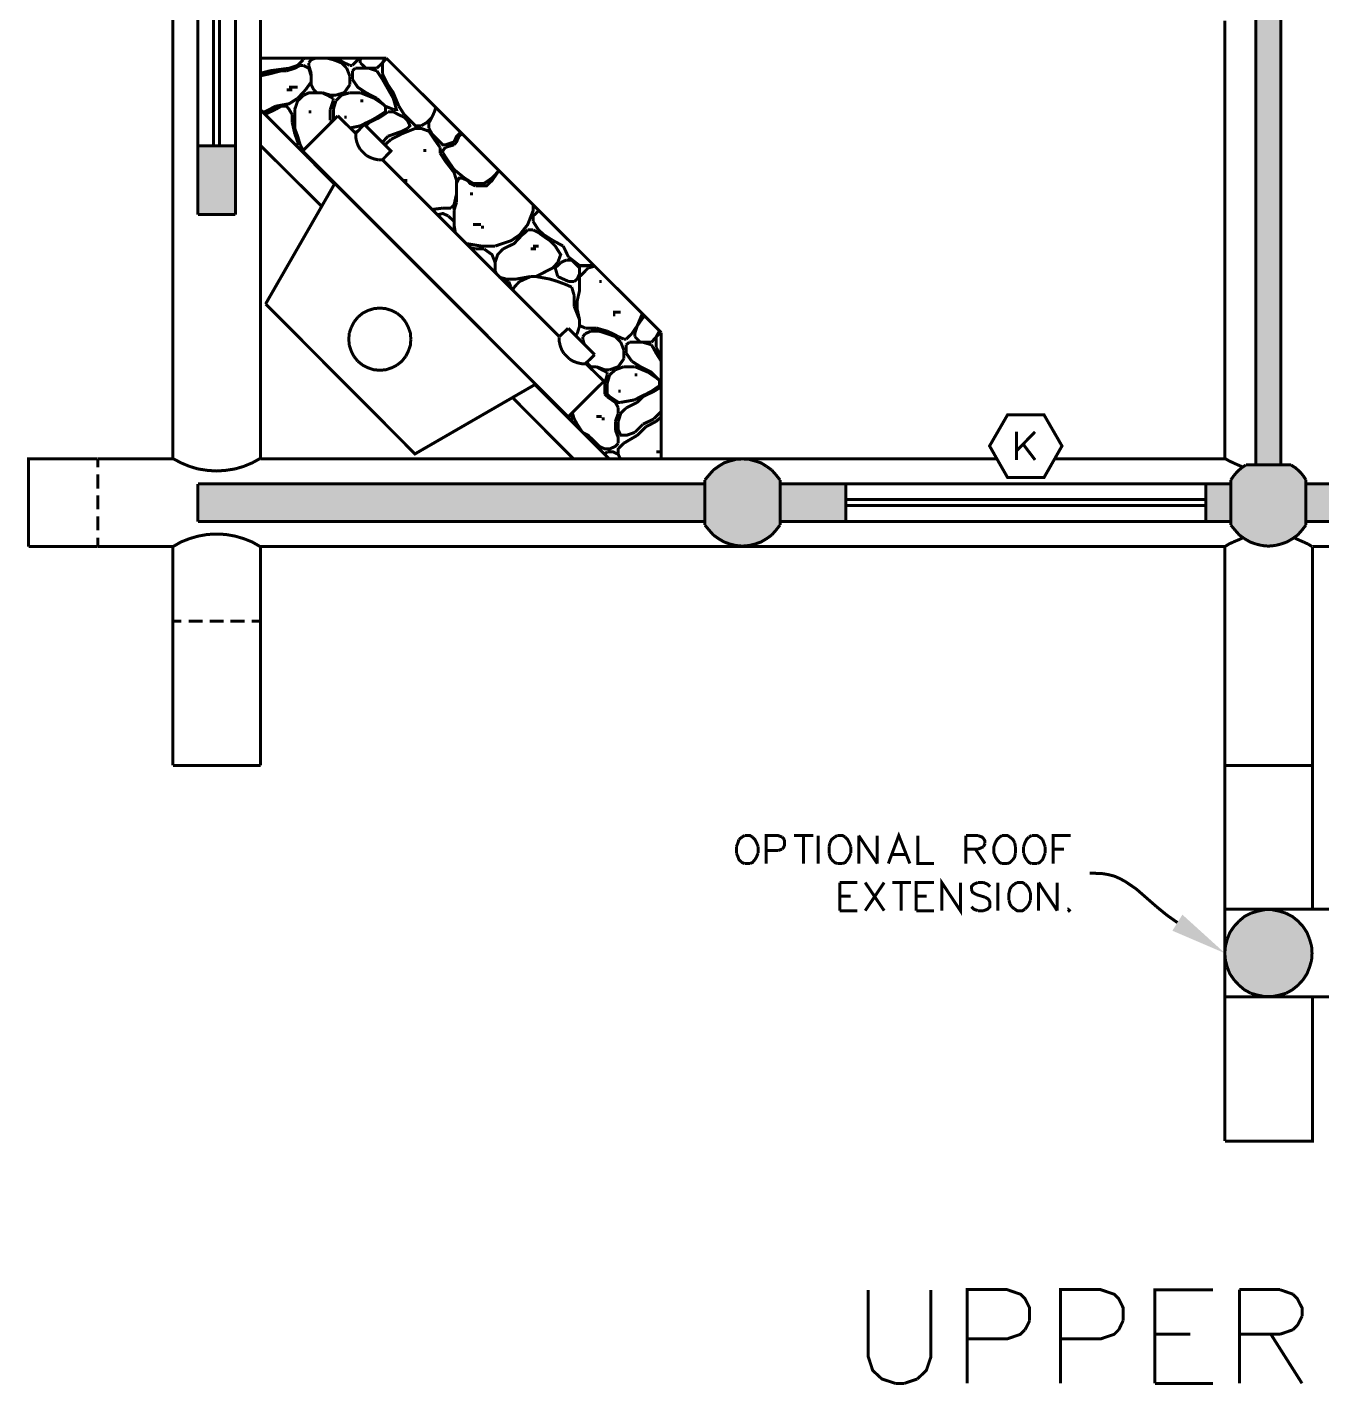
# Model space of a CAD drawing. Header units: millimetres. Extents: x 31 to 857, y 6 to 562.
# Drawn here: x 40.2 to 149.6, y 207.9 to 322.6 of the extents above; entities that cross this region are included whole.
import ezdxf

# ---------------------------------------------------------------- set-up
doc = ezdxf.new("R2010")
doc.units = ezdxf.units.MM
doc.layers.add('H', color=7, linetype='Continuous')
doc.layers.add('P', color=7, linetype='Continuous')

msp = doc.modelspace()

# ---------------------------------------------------------------- hatches: boundary and pattern name
at = {"layer": 'H', "linetype": 'Continuous'}
for points in [[(144.022, 285.627), (144.022, 345.952), (146.138, 285.627), (144.022, 285.627)], [(146.138, 285.627), (144.022, 345.952), (146.138, 345.952), (146.138, 285.627)], [(54.61, 306.793), (54.61, 312.596), (57.785, 306.793), (54.61, 306.793)], [(57.785, 306.793), (54.61, 312.596), (57.785, 312.596), (57.785, 306.793)], [(98.972, 285.75), (99.607, 285.997), (102.323, 285.75), (98.972, 285.75)], [(99.607, 285.997), (100.277, 286.138), (101.635, 285.997), (99.607, 285.997)], [(102.323, 285.75), (99.607, 285.997), (101.635, 285.997), (102.323, 285.75)], [(101.635, 285.997), (100.277, 286.138), (100.965, 286.138), (101.635, 285.997)], [(97.455, 284.357), (97.878, 284.903), (103.805, 284.357), (97.455, 284.357)], [(97.878, 284.903), (98.39, 285.362), (103.382, 284.903), (97.878, 284.903)], [(103.805, 284.357), (97.878, 284.903), (103.382, 284.903), (103.805, 284.357)], [(98.39, 285.362), (98.972, 285.75), (102.905, 285.362), (98.39, 285.362)], [(103.382, 284.903), (98.39, 285.362), (102.905, 285.362), (103.382, 284.903)], [(102.905, 285.362), (98.972, 285.75), (102.323, 285.75), (102.905, 285.362)], [(141.905, 284.357), (142.275, 284.868), (148.255, 284.357), (141.905, 284.357)], [(142.275, 284.868), (142.699, 285.291), (147.902, 284.868), (142.275, 284.868)], [(148.255, 284.357), (142.275, 284.868), (147.902, 284.868), (148.255, 284.357)], [(142.699, 285.291), (143.175, 285.627), (147.496, 285.291), (142.699, 285.291)], [(147.902, 284.868), (142.699, 285.291), (147.496, 285.291), (147.902, 284.868)], [(147.496, 285.291), (143.175, 285.627), (146.985, 285.627), (147.496, 285.291)], [(54.61, 280.846), (54.61, 284.021), (97.455, 280.846), (54.61, 280.846)], [(97.455, 280.846), (54.61, 284.021), (97.455, 284.021), (97.455, 280.846)], [(97.455, 280.547), (97.455, 284.357), (103.805, 280.547), (97.455, 280.547)], [(103.805, 280.547), (97.455, 284.357), (103.805, 284.357), (103.805, 280.547)], [(103.805, 280.846), (103.805, 284.021), (109.343, 280.846), (103.805, 280.846)], [(109.343, 280.846), (103.805, 284.021), (109.343, 284.021), (109.343, 280.846)], [(139.788, 280.846), (139.788, 284.021), (141.905, 280.846), (139.788, 280.846)], [(141.905, 280.846), (139.788, 284.021), (141.905, 284.021), (141.905, 280.846)], [(141.905, 280.547), (141.905, 284.357), (148.255, 280.547), (141.905, 280.547)], [(148.255, 280.547), (141.905, 284.357), (148.255, 284.357), (148.255, 280.547)], [(148.255, 280.846), (148.255, 284.021), (150.372, 280.846), (148.255, 280.846)], [(150.372, 280.846), (148.255, 284.021), (150.372, 284.021), (150.372, 280.846)], [(97.878, 280), (97.455, 280.547), (103.382, 280), (97.878, 280)], [(103.382, 280), (97.455, 280.547), (103.805, 280.547), (103.382, 280)], [(142.328, 280), (141.905, 280.547), (147.867, 280), (142.328, 280)], [(147.867, 280), (141.905, 280.547), (148.255, 280.547), (147.867, 280)], [(98.39, 279.523), (97.878, 280), (102.905, 279.523), (98.39, 279.523)], [(102.905, 279.523), (97.878, 280), (103.382, 280), (102.905, 279.523)], [(98.972, 279.153), (98.39, 279.523), (102.323, 279.153), (98.972, 279.153)], [(102.323, 279.153), (98.39, 279.523), (102.87, 279.523), (102.323, 279.153)], [(99.607, 278.888), (98.972, 279.153), (101.635, 278.888), (99.607, 278.888)], [(101.635, 278.888), (98.972, 279.153), (102.323, 279.153), (101.635, 278.888)], [(100.277, 278.765), (99.607, 278.888), (100.965, 278.765), (100.277, 278.765)], [(100.965, 278.765), (99.607, 278.888), (101.635, 278.888), (100.965, 278.765)], [(142.84, 279.523), (142.328, 280), (147.355, 279.523), (142.84, 279.523)], [(147.355, 279.523), (142.328, 280), (147.867, 280), (147.355, 279.523)], [(143.422, 279.153), (142.84, 279.523), (146.773, 279.153), (143.422, 279.153)], [(146.773, 279.153), (142.84, 279.523), (147.355, 279.523), (146.773, 279.153)], [(144.057, 278.888), (143.422, 279.153), (146.138, 278.888), (144.057, 278.888)], [(146.138, 278.888), (143.422, 279.153), (146.773, 279.153), (146.138, 278.888)], [(144.727, 278.765), (144.057, 278.888), (145.415, 278.765), (144.727, 278.765)], [(145.415, 278.765), (144.057, 278.888), (146.138, 278.888), (145.415, 278.765)], [(143.422, 247.65), (144.057, 247.897), (146.72, 247.65), (143.422, 247.65)], [(144.057, 247.897), (144.727, 248.038), (146.085, 247.897), (144.057, 247.897)], [(146.72, 247.65), (144.057, 247.897), (146.085, 247.897), (146.72, 247.65)], [(146.085, 247.897), (144.727, 248.038), (145.415, 248.038), (146.085, 247.897)], [(141.393, 244.352), (136.948, 246.257), (137.795, 247.615), (141.393, 244.352)], [(141.94, 246.292), (142.363, 246.839), (148.255, 246.292), (141.94, 246.292)], [(142.363, 246.839), (142.875, 247.315), (147.832, 246.839), (142.363, 246.839)], [(148.255, 246.292), (142.363, 246.839), (147.832, 246.839), (148.255, 246.292)], [(142.875, 247.315), (143.422, 247.65), (147.32, 247.315), (142.875, 247.315)], [(147.832, 246.839), (142.875, 247.315), (147.32, 247.315), (147.832, 246.839)], [(147.32, 247.315), (143.422, 247.65), (146.72, 247.65), (147.32, 247.315)], [(141.429, 245.022), (141.64, 245.71), (148.713, 245.022), (141.429, 245.022)], [(141.64, 245.71), (141.94, 246.292), (148.555, 245.71), (141.64, 245.71)], [(148.713, 245.022), (141.64, 245.71), (148.555, 245.71), (148.713, 245.022)], [(148.555, 245.71), (141.94, 246.292), (148.255, 246.292), (148.555, 245.71)], [(141.393, 244.352), (141.429, 245.022), (148.802, 244.352), (141.393, 244.352)], [(148.802, 244.352), (141.429, 245.022), (148.713, 245.022), (148.802, 244.352)], [(141.429, 243.628), (141.393, 244.352), (148.713, 243.628), (141.429, 243.628)], [(148.713, 243.628), (141.393, 244.352), (148.802, 244.352), (148.713, 243.628)], [(141.64, 242.958), (141.429, 243.628), (148.502, 242.958), (141.64, 242.958)], [(148.502, 242.958), (141.429, 243.628), (148.713, 243.628), (148.502, 242.958)], [(142.028, 242.27), (141.64, 242.958), (148.167, 242.27), (142.028, 242.27)], [(148.167, 242.27), (141.64, 242.958), (148.502, 242.958), (148.167, 242.27)], [(142.452, 241.723), (142.028, 242.27), (147.708, 241.723), (142.452, 241.723)], [(147.708, 241.723), (142.028, 242.27), (148.167, 242.27), (147.708, 241.723)], [(143.051, 241.265), (142.452, 241.723), (147.144, 241.265), (143.051, 241.265)], [(147.144, 241.265), (142.452, 241.723), (147.708, 241.723), (147.144, 241.265)], [(143.669, 240.912), (143.051, 241.265), (146.509, 240.912), (143.669, 240.912)], [(146.509, 240.912), (143.051, 241.265), (147.144, 241.265), (146.509, 240.912)], [(144.357, 240.7), (143.669, 240.912), (145.785, 240.7), (144.357, 240.7)], [(145.785, 240.7), (143.669, 240.912), (146.509, 240.912), (145.785, 240.7)], [(144.956, 240.665), (144.357, 240.7), (145.239, 240.665), (144.956, 240.665)], [(145.239, 240.665), (144.357, 240.7), (145.785, 240.7), (145.239, 240.665)]]:
    msp.add_hatch(color=256, dxfattribs=at).paths.add_polyline_path(points)

# ---------------------------------------------------------------- linework, layer by layer
at = {"layer": 'P', "const_width": 0.254}
for points in [[(52.476, 412.08), (52.476, 286.138)], [(144.004, 285.627), (144.004, 345.952)], [(146.121, 285.627), (146.121, 345.952)], [(54.592, 312.596), (54.592, 339.602)], [(55.915, 312.596), (55.915, 339.602)], [(56.427, 312.596), (56.427, 339.602)], [(57.767, 339.602), (57.767, 312.596)], [(59.884, 323.48), (59.884, 286.138)], [(141.393, 286.138), (141.393, 323.18)], [(59.884, 320.005), (70.52, 320.005)], [(59.884, 318.735), (60.695, 318.946)], [(60.695, 318.946), (59.884, 318.735)], [(60.695, 318.946), (62.301, 319.158)], [(60.695, 318.699), (61.63, 318.946), (62.089, 318.946)], [(62.089, 318.946), (62.777, 319.158), (63.235, 319.405)], [(62.301, 319.158), (63.024, 319.405)], [(63.024, 319.405), (63.5, 319.881)], [(63.235, 319.405), (63.482, 319.405)], [(63.482, 319.405), (63.959, 319.158)], [(63.535, 320.005), (63.5, 319.881)], [(63.5, 319.405), (63.959, 319.158)], [(63.959, 319.617), (64.17, 319.881)], [(63.959, 319.405), (63.959, 319.617)], [(64.17, 318.699), (63.959, 319.405)], [(64.17, 318.488), (63.959, 319.158)], [(64.17, 319.881), (64.505, 320.005)], [(65.528, 320.005), (66.04, 319.881)], [(66.04, 319.881), (66.71, 319.617)], [(66.499, 319.881), (66.163, 320.005)], [(66.957, 319.617), (66.499, 319.881)], [(66.71, 319.634), (67.169, 319.158)], [(67.433, 319.405), (66.957, 319.617)], [(67.169, 319.158), (67.433, 318.488)], [(67.645, 319.405), (67.433, 319.405)], [(68.104, 319.881), (67.645, 319.405)], [(67.645, 318.946), (67.892, 319.158)], [(67.645, 318.223), (67.645, 318.946)], [(67.892, 319.158), (69.039, 319.158)], [(68.227, 320.005), (68.104, 319.881)], [(68.315, 319.881), (68.404, 320.005)], [(68.315, 319.617), (68.315, 319.881)], [(68.315, 319.617), (68.792, 319.158), (69.25, 319.158)], [(69.039, 319.158), (69.709, 318.946)], [(69.709, 319.158), (69.25, 319.158)], [(70.185, 319.617), (69.709, 319.158)], [(69.709, 318.946), (70.185, 318.223)], [(70.556, 320.005), (70.185, 319.617)], [(70.397, 320.005), (70.185, 319.617)], [(70.185, 319.617), (70.185, 318.699)], [(93.751, 296.81), (70.52, 320.005)], [(59.884, 318.523), (60.695, 318.699)], [(63.694, 317.341), (64.17, 318.012)], [(64.17, 318.699), (64.17, 318.223), (64.17, 317.765)], [(64.17, 318.012), (64.17, 318.488)], [(64.382, 317.341), (64.17, 317.765)], [(67.433, 317.765), (66.957, 317.094)], [(67.433, 318.488), (67.433, 317.765)], [(67.645, 318.223), (68.104, 317.553), (68.792, 317.094)], [(70.644, 317.765), (70.185, 318.699)], [(71.102, 316.618), (70.185, 318.223)], [(71.579, 315.948), (71.102, 317.094), (70.644, 317.765)], [(61.154, 315.948), (62.301, 316.159), (63.024, 316.618)], [(62.565, 317.341), (62.089, 317.341)], [(63.024, 317.553), (62.301, 317.553)], [(62.777, 315.683), (63.024, 316.406), (63.5, 316.865)], [(63.024, 316.618), (63.694, 317.341)], [(63.5, 316.865), (63.959, 317.077), (64.629, 317.077)], [(64.382, 317.341), (64.629, 317.094), (65.105, 317.094)], [(64.629, 317.077), (65.105, 317.077)], [(65.775, 316.883), (65.105, 317.094)], [(65.105, 317.077), (65.564, 316.865)], [(65.564, 316.865), (66.022, 316.618)], [(66.252, 316.883), (65.775, 316.883)], [(66.022, 316.618), (66.022, 316.406)], [(66.957, 317.094), (66.252, 316.883)], [(66.252, 316.406), (66.71, 316.865)], [(66.71, 316.883), (67.433, 317.094)], [(67.433, 317.094), (68.315, 317.094)], [(68.315, 317.094), (69.497, 316.618)], [(69.709, 316.618), (68.792, 317.094)], [(69.497, 316.618), (70.185, 316.159)], [(69.709, 316.618), (70.432, 315.948)], [(71.102, 315.683), (71.367, 315.683), (71.102, 316.618)], [(66.111, 309.386), (59.884, 315.648)], [(60.237, 315.472), (60.025, 315.472)], [(60.237, 315.472), (61.154, 315.948)], [(61.154, 315.683), (60.272, 315.26)], [(61.154, 315.683), (61.63, 315.948), (62.089, 315.948), (62.301, 315.683), (62.565, 315.225)], [(62.777, 315.013), (62.777, 315.683)], [(64.17, 315.472), (63.959, 315.472)], [(65.775, 315.683), (66.04, 316.406)], [(66.022, 316.406), (65.775, 315.683)], [(65.775, 315.225), (65.775, 315.683)], [(65.775, 315.683), (65.775, 315.225)], [(66.04, 315.683), (66.252, 316.406)], [(66.04, 314.748), (66.04, 315.683)], [(68.562, 316.406), (68.315, 316.406)], [(70.432, 315.472), (69.709, 315.013)], [(69.973, 315.013), (70.644, 315.472)], [(70.185, 316.159), (70.432, 315.948)], [(70.432, 315.948), (71.102, 315.683)], [(70.432, 315.948), (70.432, 315.683)], [(70.432, 315.683), (70.432, 315.472)], [(71.579, 315.225), (71.12, 315.472), (70.644, 315.472)], [(72.037, 315.225), (71.579, 315.948)], [(74.366, 315.013), (74.577, 315.472), (74.701, 315.86)], [(74.577, 315.472), (74.366, 315.013)], [(74.701, 315.86), (74.577, 315.472)], [(62.565, 315.225), (62.565, 314.554)], [(62.565, 314.554), (62.777, 313.619)], [(63.024, 313.408), (62.777, 314.078), (62.777, 315.013)], [(66.41, 315.136), (63.447, 312.173), (85.884, 289.701)], [(65.775, 314.748), (65.775, 315.225)], [(65.775, 315.225), (65.775, 314.748)], [(65.899, 314.625), (65.775, 314.748)], [(65.775, 314.748), (65.899, 314.625)], [(67.927, 313.655), (66.41, 315.136)], [(67.169, 315.013), (66.957, 315.013)], [(68.651, 314.413), (67.927, 313.655)], [(68.792, 314.537), (68.315, 314.29)], [(70.185, 311.415), (70.908, 312.173), (68.651, 314.413)], [(69.25, 314.748), (68.792, 314.537)], [(68.792, 314.29), (69.039, 314.554)], [(69.039, 314.554), (69.973, 315.013)], [(69.709, 315.013), (69.25, 314.748)], [(72.302, 314.078), (72.513, 314.29), (72.302, 314.748), (72.037, 315.013), (71.579, 315.225)], [(72.037, 315.225), (72.972, 314.29), (73.448, 314.29)], [(73.448, 314.29), (73.907, 314.554), (74.366, 315.013)], [(74.366, 315.013), (74.119, 314.554)], [(74.119, 314.554), (74.119, 314.078)], [(63.024, 312.932), (62.777, 313.619)], [(63.024, 313.408), (63.235, 312.685)], [(68.315, 314.29), (67.469, 314.113)], [(67.857, 313.743), (68.104, 313.831)], [(67.927, 313.655), (67.927, 313.32), (68.016, 312.932), (68.139, 312.596), (68.315, 312.297)], [(70.644, 313.408), (70.185, 312.896)], [(70.644, 313.408), (71.826, 313.831)], [(70.908, 313.143), (71.826, 313.619)], [(71.826, 313.619), (72.972, 314.078), (73.448, 314.078), (74.119, 313.831)], [(71.826, 313.831), (72.302, 314.078)], [(74.119, 314.078), (74.366, 313.619)], [(74.577, 313.143), (74.119, 313.831)], [(74.366, 313.619), (74.577, 313.408)], [(74.577, 313.408), (75.3, 312.685), (75.512, 312.685), (76.235, 312.932)], [(76.235, 312.932), (76.447, 313.408), (76.817, 313.743)], [(76.235, 312.685), (76.447, 312.932), (76.659, 313.408), (76.906, 313.619)], [(54.592, 312.596), (54.592, 306.793)], [(57.767, 312.596), (54.592, 312.596)], [(57.767, 312.596), (54.592, 312.596)], [(57.767, 312.596), (57.767, 306.793)], [(65.052, 307.481), (59.884, 312.632)], [(62.936, 312.561), (63.024, 312.685)], [(63.024, 312.685), (63.024, 312.932)], [(63.235, 312.685), (63.482, 312.226)], [(68.315, 312.297), (68.562, 312.05), (68.827, 311.785)], [(70.908, 313.143), (70.397, 312.685)], [(73.907, 312.208), (73.642, 312.208)], [(75.053, 312.473), (74.577, 313.143)], [(75.053, 311.997), (75.053, 312.473)], [(75.3, 311.997), (75.3, 312.208), (75.512, 312.473)], [(75.512, 312.685), (76.235, 312.932)], [(75.512, 312.473), (76.235, 312.685)], [(63.659, 311.926), (63.87, 311.626)], [(63.994, 311.503), (64.206, 311.415)], [(64.382, 311.115), (64.505, 311.079)], [(68.827, 311.785), (69.127, 311.626), (69.462, 311.503), (69.832, 311.415)], [(69.832, 311.415), (70.185, 311.415)], [(85.125, 296.474), (70.185, 311.415)], [(76.447, 309.668), (76.235, 310.356), (75.512, 311.291), (75.053, 311.997)], [(75.3, 311.997), (75.759, 311.291), (76.235, 310.603)], [(65.352, 310.233), (65.387, 310.092)], [(76.235, 310.603), (77.117, 309.88)], [(78.052, 309.21), (77.593, 309.421), (77.382, 309.668), (76.906, 309.88), (76.659, 309.88), (76.447, 309.421), (76.447, 307.816)], [(77.117, 309.88), (77.84, 309.421), (78.775, 309.421), (79.446, 309.88)], [(79.922, 310.356), (79.446, 309.668), (78.987, 309.21), (78.528, 309.21), (78.052, 309.21)], [(80.045, 310.515), (79.446, 309.88)], [(79.922, 310.356), (80.045, 310.515)], [(80.081, 310.48), (79.922, 310.356)], [(60.307, 299.226), (66.163, 309.421)], [(83.132, 292.453), (66.163, 309.421)], [(72.302, 309.668), (71.914, 309.668)], [(75.971, 307.34), (76.235, 307.605), (76.447, 308.539), (76.447, 308.751), (76.447, 309.668)], [(76.447, 307.816), (76.235, 307.146)], [(77.84, 308.539), (77.593, 308.539)], [(79.71, 304.13), (81.068, 304.588), (81.774, 305.065), (82.462, 305.947), (82.92, 307.128), (82.92, 307.605)], [(54.592, 306.793), (57.767, 306.793)], [(74.366, 307.217), (75.3, 307.34)], [(75.759, 306.67), (75.3, 306.881), (74.789, 306.758)], [(75.3, 307.34), (75.971, 307.34)], [(76.235, 306.211), (75.759, 306.67)], [(76.235, 307.146), (76.235, 306.211), (76.235, 305.947)], [(83.432, 307.146), (82.92, 306.67), (82.92, 306.211)], [(76.235, 305.364), (76.235, 306.211)], [(76.235, 305.947), (76.359, 305.223)], [(78.511, 305.947), (77.84, 305.947)], [(78.775, 305.735), (78.511, 305.735)], [(82.462, 305.488), (82.25, 305.276), (81.986, 305.065), (81.315, 304.341), (80.38, 303.883)], [(81.986, 305.065), (82.25, 305.276)], [(82.92, 305.488), (82.462, 305.488)], [(82.92, 306.211), (83.379, 305.488)], [(83.644, 305.065), (83.379, 305.276), (82.92, 305.488)], [(83.379, 305.488), (83.855, 305.065)], [(77.258, 304.341), (78.528, 304.13)], [(77.593, 304.006), (78.052, 303.883)], [(78.528, 304.13), (79.71, 304.13)], [(81.527, 304.588), (81.986, 305.065)], [(83.379, 304.13), (82.92, 304.13)], [(85.002, 302.736), (85.249, 303.407), (84.79, 304.13), (84.314, 304.606), (83.644, 305.065)], [(83.855, 305.065), (84.578, 304.606)], [(84.578, 304.606), (85.46, 304.13)], [(85.46, 304.13), (85.919, 303.195)], [(78.052, 303.883), (78.775, 303.883)], [(78.775, 303.883), (79.446, 303.407), (79.71, 302.736), (79.71, 301.89)], [(80.38, 303.883), (79.922, 303.407), (79.71, 302.736)], [(83.167, 303.883), (82.709, 303.883)], [(85.725, 302.948), (85.249, 302.736)], [(85.249, 302.736), (85.725, 302.948)], [(86.642, 302.489), (86.184, 302.948), (85.725, 302.948)], [(85.725, 302.948), (86.184, 302.948), (86.642, 302.489)], [(85.919, 303.195), (86.854, 302.472)], [(79.71, 302.736), (79.71, 302.013)], [(79.71, 302.013), (79.834, 301.766)], [(83.167, 301.554), (83.644, 301.801)], [(83.644, 301.801), (84.578, 302.278), (85.002, 302.736)], [(85.002, 301.554), (84.79, 302.278), (85.249, 302.736)], [(85.249, 302.736), (84.79, 302.278), (84.79, 302.278)], [(84.79, 302.278), (85.002, 301.554)], [(86.395, 301.131), (86.642, 301.343), (86.854, 301.801), (86.854, 302.278), (86.642, 302.489)], [(86.854, 302.278), (86.854, 301.801), (86.642, 301.343), (86.395, 301.131)], [(86.642, 302.489), (86.854, 302.278)], [(86.854, 302.472), (87.789, 302.472)], [(86.854, 301.554), (87.577, 302.278)], [(86.854, 302.278), (86.854, 302.278)], [(86.854, 301.554), (87.33, 302.013)], [(87.577, 302.278), (88.124, 302.436)], [(87.789, 302.472), (87.965, 302.613)], [(80.045, 301.502), (80.627, 301.343)], [(80.857, 301.131), (80.292, 301.29)], [(80.627, 301.343), (81.527, 301.343)], [(81.051, 300.655), (80.857, 301.131)], [(81.051, 300.496), (81.051, 300.655)], [(81.192, 300.355), (81.315, 300.655)], [(81.774, 301.131), (81.315, 300.655)], [(81.527, 301.343), (82.709, 301.554)], [(82.709, 301.554), (81.774, 301.131)], [(82.709, 301.554), (83.167, 301.554)], [(86.184, 300.655), (85.707, 300.867), (85.002, 301.131), (84.314, 301.343), (83.167, 301.554)], [(85.002, 301.554), (85.46, 301.343), (85.937, 301.131)], [(85.937, 301.131), (85.46, 301.343), (85.002, 301.554)], [(85.937, 301.131), (86.395, 301.131)], [(86.395, 301.131), (85.937, 301.131)], [(86.395, 299.932), (86.184, 300.655)], [(86.854, 301.554), (86.854, 300.408), (86.642, 299.473), (86.642, 298.803), (86.854, 297.868), (86.854, 297.409), (87.33, 297.198)], [(88.724, 301.131), (88.512, 301.131)], [(86.395, 299.014), (86.395, 299.261), (86.395, 299.932)], [(83.132, 292.453), (72.937, 286.561), (60.325, 299.226)], [(71.402, 298.468), (70.979, 298.679), (70.467, 298.838), (69.973, 298.891), (69.462, 298.838), (68.95, 298.679), (68.527, 298.468), (68.104, 298.115)], [(72.161, 297.692), (71.826, 298.115), (71.402, 298.468)], [(86.642, 296.721), (86.854, 297.392), (86.854, 297.868), (86.395, 299.014)], [(90.329, 298.538), (89.658, 298.538)], [(89.87, 298.327), (89.658, 298.327)], [(91.264, 296.721), (91.722, 297.392), (92.146, 298.415)], [(67.557, 297.268), (67.381, 296.774)], [(67.769, 297.692), (67.557, 297.268)], [(68.104, 298.115), (67.769, 297.692)], [(72.584, 296.263), (72.549, 296.774), (72.372, 297.268), (72.161, 297.692)], [(85.125, 296.474), (85.884, 297.18)], [(85.884, 297.18), (88.124, 294.94)], [(87.33, 297.198), (88.265, 297.198)], [(88.265, 297.198), (89.182, 296.933)], [(91.511, 296.721), (91.722, 297.392)], [(92.357, 298.203), (92.198, 298.08), (91.722, 297.392)], [(67.381, 296.774), (67.345, 296.263), (67.381, 295.751)], [(72.161, 294.816), (72.372, 295.24), (72.549, 295.751), (72.584, 296.263), (72.584, 296.263)], [(85.125, 296.422), (85.125, 296.086), (85.213, 295.698), (85.337, 295.363), (85.513, 295.063)], [(86.642, 296.721), (86.519, 296.563)], [(87.118, 295.998), (87.03, 296.051)], [(87.118, 295.963), (87.03, 296.051)], [(87.118, 296.474), (87.33, 296.721)], [(87.118, 296.263), (87.118, 296.474)], [(87.242, 295.839), (87.118, 296.263)], [(87.789, 296.933), (87.33, 296.721)], [(88.512, 296.933), (87.789, 296.933)], [(88.512, 296.933), (89.182, 296.721)], [(89.658, 296.721), (89.182, 296.933)], [(89.87, 296.474), (89.182, 296.721)], [(90.117, 296.474), (89.658, 296.721)], [(90.329, 295.998), (89.87, 296.474)], [(90.593, 296.263), (90.117, 296.474)], [(90.329, 295.998), (90.593, 295.328)], [(90.787, 296.263), (90.593, 296.263)], [(91.264, 296.721), (90.787, 296.263)], [(90.787, 295.787), (91.052, 295.998)], [(91.052, 295.998), (92.198, 295.998)], [(91.511, 296.474), (91.511, 296.721)], [(91.987, 295.998), (91.511, 296.474)], [(92.445, 295.998), (91.987, 295.998)], [(92.922, 295.787), (92.198, 295.998)], [(92.922, 295.998), (92.445, 295.998)], [(93.345, 296.474), (92.922, 295.998)], [(93.327, 296.474), (93.592, 296.933)], [(93.715, 296.845), (93.327, 296.474)], [(93.327, 296.474), (93.327, 295.54)], [(93.751, 286.138), (93.751, 296.81)], [(67.381, 295.751), (67.557, 295.24)], [(67.557, 295.24), (67.769, 294.816)], [(67.769, 294.816), (68.104, 294.393)], [(71.402, 294.058), (71.826, 294.393), (72.161, 294.816)], [(85.513, 295.063), (85.76, 294.816), (86.007, 294.569)], [(88.124, 294.94), (87.365, 294.217)], [(90.593, 295.328), (90.593, 294.605)], [(90.787, 295.063), (90.787, 295.787)], [(91.264, 294.393), (90.787, 295.063)], [(93.327, 295.063), (92.922, 295.787)], [(93.327, 295.54), (93.751, 294.781)], [(93.327, 295.063), (93.751, 294.393)], [(68.104, 294.393), (68.527, 294.058), (68.95, 293.846), (69.462, 293.67), (69.973, 293.635), (70.467, 293.67), (70.979, 293.846), (71.402, 294.058)], [(86.007, 294.569), (86.307, 294.393), (86.642, 294.27), (87.03, 294.181), (87.365, 294.181)], [(88.9, 292.7), (87.365, 294.217)], [(87.577, 294.146), (87.489, 294.305)], [(87.789, 293.934), (87.577, 294.146)], [(87.789, 293.934), (87.665, 293.934)], [(88.265, 293.934), (87.789, 293.934)], [(87.789, 293.934), (88.247, 293.934)], [(88.247, 293.934), (88.724, 293.67)], [(88.971, 293.67), (88.265, 293.934)], [(89.182, 293.458), (88.724, 293.67)], [(89.394, 293.67), (88.971, 293.67)], [(90.117, 293.934), (89.394, 293.67)], [(89.394, 293.247), (89.87, 293.67)], [(89.87, 293.67), (90.593, 293.934)], [(90.593, 294.605), (90.117, 293.934)], [(90.593, 293.934), (91.511, 293.934)], [(91.987, 293.934), (91.264, 294.393)], [(91.511, 293.934), (92.657, 293.458)], [(91.987, 293.934), (92.922, 293.458), (93.592, 292.788)], [(85.884, 289.701), (88.9, 292.7)], [(88.971, 292.541), (89.182, 293.247)], [(89.182, 293.247), (88.971, 292.523)], [(88.971, 292.065), (88.971, 292.523)], [(88.971, 292.523), (88.971, 292.065)], [(89.182, 293.247), (89.182, 293.458)], [(89.182, 292.523), (89.394, 293.247)], [(89.182, 291.606), (89.182, 292.523)], [(91.722, 293.247), (91.511, 293.247)], [(93.327, 293), (92.657, 293.458)], [(93.592, 292.788), (93.327, 293)], [(93.751, 292.7), (93.592, 292.788)], [(93.592, 292.788), (93.592, 292.523)], [(93.592, 292.523), (93.592, 292.312)], [(83.097, 292.4), (89.359, 286.138)], [(83.308, 292.329), (83.22, 292.329)], [(88.971, 291.606), (88.971, 292.065)], [(88.971, 292.065), (88.971, 291.606)], [(89.182, 291.394), (88.971, 291.606)], [(88.971, 291.606), (89.182, 291.394)], [(89.394, 291.394), (89.182, 291.606)], [(89.87, 290.918), (89.182, 291.394)], [(90.117, 290.46), (89.87, 290.918), (89.182, 291.394)], [(89.394, 291.394), (90.117, 290.918), (90.329, 290.918)], [(90.329, 291.853), (90.117, 291.853)], [(91.987, 291.394), (91.511, 291.13)], [(91.722, 290.918), (92.198, 291.394)], [(92.445, 291.606), (91.987, 291.394)], [(92.198, 291.394), (93.133, 291.853)], [(92.922, 291.853), (92.445, 291.606)], [(93.592, 292.312), (92.922, 291.853)], [(93.133, 291.853), (93.768, 292.241)], [(81.192, 291.306), (86.342, 286.138)], [(90.117, 289.313), (90.329, 289.983), (90.805, 290.46)], [(90.117, 289.983), (90.117, 290.46)], [(91.511, 291.13), (90.329, 290.918)], [(90.329, 290.001), (90.805, 290.46)], [(90.805, 290.46), (91.722, 290.918)], [(86.184, 289.736), (86.095, 289.948)], [(86.148, 289.401), (86.184, 289.525)], [(86.184, 289.525), (86.184, 289.736)], [(86.219, 290.072), (86.395, 289.525)], [(86.395, 289.525), (86.642, 289.066)], [(88.724, 289.736), (88.265, 289.736)], [(88.971, 289.525), (88.724, 289.525)], [(89.87, 289.313), (90.117, 289.983)], [(89.87, 288.854), (89.87, 289.313)], [(89.87, 288.59), (89.87, 288.854), (89.87, 289.313)], [(91.511, 288.378), (90.805, 288.131), (90.329, 288.131), (90.117, 288.59), (90.117, 289.313)], [(92.198, 289.066), (93.133, 289.525)], [(92.445, 288.854), (93.327, 289.313)], [(93.751, 290.16), (93.133, 289.525)], [(93.751, 289.701), (93.327, 289.313)], [(123.014, 289.86), (126.1, 289.86), (127.617, 287.232), (126.1, 284.568), (123.014, 284.568), (121.497, 287.232), (123.014, 289.86), (123.014, 289.86)], [(86.642, 289.066), (87.03, 288.466)], [(88.036, 287.655), (87.577, 288.131), (87.154, 288.343)], [(87.789, 287.92), (87.542, 287.955)], [(90.117, 287.443), (90.117, 287.92), (89.87, 288.59)], [(90.576, 287.461), (91.722, 288.131)], [(91.511, 288.378), (92.198, 289.066)], [(91.722, 288.131), (92.445, 288.854)], [(123.772, 286.05), (123.772, 288.431)], [(125.342, 288.431), (123.772, 286.808)], [(88.512, 287.196), (87.789, 287.92)], [(88.036, 287.655), (88.512, 287.196)], [(88.512, 287.196), (88.971, 286.985), (89.394, 286.985), (89.87, 287.196), (90.117, 287.443)], [(88.547, 286.949), (88.512, 287.196)], [(90.117, 286.526), (90.117, 286.985), (90.576, 287.461)], [(124.319, 287.408), (125.342, 286.05)], [(40.287, 278.73), (40.287, 286.138), (46.126, 286.138)], [(46.126, 286.138), (46.126, 285.415)], [(46.143, 286.138), (52.493, 286.138)], [(52.476, 286.173), (53.164, 285.803), (53.887, 285.503)], [(57.732, 285.291), (58.455, 285.503), (59.178, 285.803), (59.849, 286.173)], [(59.884, 286.138), (122.132, 286.138)], [(89.182, 286.738), (88.971, 286.526)], [(90.117, 286.526), (89.658, 286.738), (89.182, 286.738)], [(90.293, 286.138), (90.117, 286.526)], [(90.293, 286.138), (90.117, 286.526)], [(93.751, 286.738), (93.327, 286.738)], [(99.554, 285.962), (99.06, 285.803), (98.584, 285.503), (98.16, 285.203)], [(100.065, 286.103), (99.554, 285.962)], [(101.177, 286.103), (100.612, 286.138), (100.065, 286.103)], [(101.671, 285.962), (101.177, 286.103)], [(102.658, 285.503), (102.182, 285.803), (101.671, 285.962)], [(127, 286.138), (141.393, 286.138)], [(141.393, 286.173), (141.728, 285.979)], [(141.728, 285.979), (142.099, 285.803), (142.487, 285.627), (142.875, 285.468)], [(46.126, 284.833), (46.126, 283.633)], [(53.887, 285.503), (54.592, 285.291)], [(54.592, 285.291), (55.404, 285.168), (56.162, 285.115), (56.921, 285.168), (57.732, 285.291)], [(98.16, 285.203), (97.79, 284.78), (97.437, 284.357)], [(103.082, 285.203), (102.658, 285.503)], [(103.452, 284.78), (103.082, 285.203)], [(103.787, 284.357), (103.452, 284.78)], [(142.152, 284.745), (141.887, 284.357)], [(143.157, 285.627), (142.787, 285.38), (142.452, 285.08), (142.152, 284.745)], [(143.157, 285.627), (146.967, 285.627)], [(147.99, 284.745), (147.69, 285.08), (147.355, 285.38), (146.967, 285.627)], [(148.237, 284.357), (147.99, 284.745)], [(54.592, 284.021), (97.437, 284.021)], [(54.592, 284.021), (54.592, 280.846)], [(97.437, 280.547), (97.437, 284.357)], [(103.787, 280.547), (103.787, 284.357)], [(103.787, 284.021), (141.887, 284.021)], [(139.771, 284.021), (109.343, 284.021)], [(109.343, 284.021), (109.343, 280.846)], [(109.343, 280.846), (139.771, 280.846), (139.771, 284.021), (139.771, 284.021)], [(141.887, 280.547), (141.887, 284.357)], [(148.237, 280.547), (148.237, 284.357)], [(148.237, 284.021), (186.337, 284.021)], [(46.126, 283.051), (46.126, 281.869)], [(109.343, 282.716), (139.771, 282.716)], [(109.343, 282.205), (139.771, 282.205)], [(46.126, 281.27), (46.126, 280.088)], [(54.592, 280.846), (97.437, 280.846)], [(97.437, 280.547), (97.79, 280.123)], [(97.79, 280.123), (98.16, 279.7)], [(103.082, 279.7), (103.452, 280.123), (103.787, 280.547)], [(103.787, 280.846), (141.887, 280.846)], [(141.887, 280.547), (142.24, 280.123)], [(142.24, 280.123), (142.61, 279.7)], [(147.532, 279.7), (147.902, 280.123), (148.237, 280.547)], [(148.237, 280.846), (186.337, 280.846)], [(46.126, 279.488), (46.126, 278.73)], [(54.61, 279.612), (53.887, 279.4), (53.164, 279.118), (52.493, 278.73)], [(57.732, 279.612), (56.938, 279.753), (56.162, 279.788), (55.404, 279.753), (54.61, 279.612)], [(58.455, 279.4), (57.732, 279.612)], [(59.849, 278.73), (59.178, 279.118), (58.455, 279.4)], [(98.16, 279.7), (98.584, 279.4)], [(98.584, 279.4), (99.06, 279.118), (99.554, 278.941)], [(99.554, 278.941), (100.065, 278.818)], [(100.065, 278.818), (100.612, 278.765), (101.177, 278.818)], [(101.177, 278.818), (101.671, 278.941)], [(101.671, 278.941), (102.182, 279.118), (102.658, 279.4), (103.082, 279.7)], [(142.099, 279.118), (141.728, 278.941), (141.393, 278.73)], [(142.875, 279.453), (142.487, 279.277), (142.099, 279.118)], [(142.61, 279.7), (143.034, 279.4)], [(143.034, 279.4), (143.51, 279.118), (144.004, 278.941)], [(144.004, 278.941), (144.515, 278.818)], [(144.515, 278.818), (145.062, 278.765), (145.627, 278.818)], [(145.627, 278.818), (146.121, 278.941)], [(146.121, 278.941), (146.632, 279.118), (147.108, 279.4), (147.532, 279.7)], [(148.026, 279.118), (147.655, 279.277), (147.267, 279.453)], [(148.414, 278.941), (148.026, 279.118)], [(148.749, 278.73), (148.414, 278.941)], [(46.126, 278.73), (40.287, 278.73)], [(46.143, 278.73), (52.493, 278.73)], [(52.476, 278.73), (52.476, 272.415)], [(59.884, 272.415), (59.884, 278.73), (141.393, 278.73)], [(141.393, 260.227), (141.393, 278.73)], [(148.802, 260.227), (148.802, 278.73)], [(148.802, 278.73), (230.293, 278.73)], [(52.476, 272.415), (53.199, 272.415)], [(52.476, 260.227), (52.476, 272.415)], [(53.799, 272.415), (54.98, 272.415)], [(55.58, 272.415), (56.762, 272.415)], [(57.344, 272.415), (58.543, 272.415)], [(59.126, 272.415), (59.884, 272.415)], [(59.884, 272.415), (59.884, 260.227)], [(59.884, 260.227), (52.476, 260.227)], [(141.393, 260.227), (148.802, 260.227)], [(141.393, 228.477), (141.393, 260.227)], [(148.802, 248.073), (148.802, 260.227)], [(100.312, 253.965), (100.242, 253.718), (100.101, 253.365)], [(100.577, 254.176), (100.312, 253.965)], [(100.789, 254.3), (100.577, 254.176)], [(101.459, 254.176), (101.247, 254.3), (100.789, 254.3), (100.789, 254.3)], [(101.794, 253.718), (101.671, 253.965), (101.459, 254.176)], [(101.935, 253.365), (101.794, 253.718)], [(102.605, 251.936), (102.605, 254.3), (103.628, 254.3), (103.964, 254.176)], [(103.964, 254.176), (104.087, 254.053), (104.175, 253.841), (104.175, 253.506), (104.087, 253.294), (103.964, 253.153)], [(104.969, 254.3), (106.592, 254.3)], [(105.78, 254.3), (105.78, 251.936)], [(107.015, 251.936), (107.015, 254.3)], [(108.021, 253.718), (107.932, 253.365)], [(108.409, 254.176), (108.144, 253.965), (108.021, 253.718)], [(108.62, 254.3), (108.409, 254.176)], [(109.291, 254.176), (109.079, 254.3), (108.62, 254.3), (108.62, 254.3)], [(109.626, 253.718), (109.502, 253.965), (109.291, 254.176)], [(109.767, 253.365), (109.626, 253.718)], [(110.437, 251.936), (110.437, 254.3)], [(110.437, 254.3), (112.007, 251.936)], [(112.007, 251.936), (112.007, 254.3)], [(112.942, 251.936), (113.824, 254.3), (114.759, 251.936)], [(115.429, 254.3), (115.429, 251.936), (116.787, 251.936)], [(119.503, 251.936), (119.503, 254.3)], [(119.503, 254.3), (120.509, 254.3)], [(120.509, 254.3), (120.862, 254.176), (120.985, 254.053)], [(120.985, 254.053), (121.109, 253.841), (121.109, 253.63)], [(121.109, 253.63), (120.985, 253.365)], [(121.991, 253.718), (121.867, 253.365), (121.867, 252.818), (121.991, 252.483), (122.132, 252.271)], [(122.343, 254.176), (122.132, 253.965), (121.991, 253.718)], [(122.555, 254.3), (122.343, 254.176)], [(123.225, 254.176), (123.014, 254.3), (122.555, 254.3), (122.555, 254.3)], [(123.613, 253.718), (123.472, 253.965), (123.225, 254.176)], [(123.684, 253.365), (123.613, 253.718)], [(124.495, 253.718), (124.372, 253.365)], [(124.83, 254.176), (124.619, 253.965), (124.495, 253.718)], [(125.042, 254.3), (124.83, 254.176)], [(125.73, 254.176), (125.518, 254.3), (125.042, 254.3), (125.042, 254.3)], [(125.977, 253.965), (125.73, 254.176)], [(126.189, 253.365), (126.065, 253.718), (125.977, 253.965)], [(126.859, 251.936), (126.859, 254.3), (128.341, 254.3)], [(100.101, 253.365), (100.101, 252.818)], [(100.101, 252.818), (100.242, 252.483)], [(100.242, 252.483), (100.312, 252.271), (100.577, 252.024), (100.789, 251.936)], [(101.671, 252.271), (101.794, 252.483), (101.935, 252.818)], [(101.935, 252.818), (101.935, 253.365)], [(103.628, 253.03), (102.605, 253.03)], [(103.964, 253.153), (103.628, 253.03)], [(107.932, 253.365), (107.932, 252.818)], [(107.932, 252.818), (108.021, 252.483), (108.144, 252.271)], [(109.502, 252.271), (109.626, 252.483), (109.767, 252.818)], [(109.767, 252.818), (109.767, 253.365)], [(113.277, 252.695), (114.423, 252.695)], [(120.509, 253.153), (119.503, 253.153)], [(120.297, 253.153), (121.109, 251.936)], [(120.862, 253.294), (120.509, 253.153)], [(120.985, 253.365), (120.862, 253.294)], [(123.472, 252.271), (123.613, 252.483), (123.684, 252.818)], [(123.684, 252.818), (123.684, 253.365)], [(124.372, 253.365), (124.372, 252.818)], [(124.372, 252.818), (124.495, 252.483), (124.619, 252.271)], [(125.518, 251.936), (125.73, 252.024), (125.977, 252.271), (126.065, 252.483)], [(126.065, 252.483), (126.189, 252.818)], [(126.189, 252.818), (126.189, 253.365)], [(126.859, 253.153), (127.794, 253.153)], [(100.789, 251.936), (101.247, 251.936)], [(101.247, 251.936), (101.459, 252.024), (101.671, 252.271)], [(108.144, 252.271), (108.409, 252.024), (108.62, 251.936)], [(108.62, 251.936), (109.079, 251.936)], [(109.079, 251.936), (109.291, 252.024), (109.502, 252.271)], [(122.132, 252.271), (122.343, 252.024), (122.555, 251.936)], [(122.555, 251.936), (123.014, 251.936)], [(123.014, 251.936), (123.225, 252.024), (123.472, 252.271)], [(124.619, 252.271), (124.83, 252.024), (125.042, 251.936)], [(125.042, 251.936), (125.518, 251.936)], [(108.832, 247.95), (108.832, 250.331)], [(108.832, 250.331), (110.314, 250.331)], [(110.984, 247.95), (112.589, 250.331)], [(110.984, 250.331), (112.589, 247.95)], [(113.277, 250.331), (114.847, 250.331)], [(114.035, 250.331), (114.035, 247.95)], [(115.305, 247.95), (115.305, 250.331), (116.787, 250.331)], [(117.457, 247.95), (117.457, 250.331), (119.027, 247.95), (119.027, 250.331)], [(120.509, 250.331), (120.174, 250.19), (119.962, 249.978), (119.962, 249.767)], [(120.985, 250.331), (120.509, 250.331)], [(121.532, 249.978), (121.32, 250.19), (120.985, 250.331)], [(122.202, 247.95), (122.202, 250.331)], [(123.613, 250.208), (123.349, 249.996)], [(123.825, 250.331), (123.613, 250.208)], [(124.495, 250.208), (124.284, 250.331), (123.825, 250.331), (123.825, 250.331)], [(124.707, 249.996), (124.495, 250.208)], [(125.642, 247.95), (125.642, 250.331)], [(125.642, 250.331), (127.212, 247.95)], [(127.212, 247.95), (127.212, 250.331)], [(131.022, 251.09), (129.963, 251.125)], [(132.962, 250.419), (132.503, 250.666), (132.027, 250.878), (131.516, 251.001), (131.022, 251.09)], [(133.897, 249.784), (132.962, 250.419)], [(108.832, 249.185), (109.767, 249.185)], [(115.305, 249.185), (116.187, 249.185)], [(119.962, 249.767), (120.05, 249.52), (120.174, 249.432)], [(120.174, 249.432), (120.385, 249.308)], [(120.385, 249.308), (121.109, 249.096)], [(121.109, 249.096), (121.32, 248.973), (121.444, 248.849), (121.532, 248.638), (121.532, 248.285), (121.32, 248.073), (120.985, 247.95)], [(123.349, 249.996), (123.225, 249.784), (123.137, 249.432)], [(123.137, 249.432), (123.137, 248.849)], [(124.954, 249.432), (124.83, 249.784), (124.707, 249.996)], [(124.954, 248.849), (124.954, 249.432)], [(135.59, 248.303), (133.897, 249.784)], [(108.832, 247.95), (110.314, 247.95)], [(115.305, 247.95), (116.787, 247.95)], [(120.509, 247.95), (120.174, 248.073), (119.962, 248.285)], [(120.985, 247.95), (120.509, 247.95)], [(123.137, 248.849), (123.225, 248.514), (123.349, 248.303)], [(123.349, 248.303), (123.613, 248.091)], [(123.613, 248.091), (123.825, 247.95), (124.284, 247.95), (124.495, 248.091)], [(124.495, 248.091), (124.707, 248.303)], [(124.707, 248.303), (124.83, 248.514), (124.954, 248.849)], [(128.217, 248.162), (128.129, 248.073)], [(128.129, 248.073), (128.217, 247.95), (128.341, 248.073)], [(137.372, 246.944), (136.472, 247.579), (135.59, 248.303)], [(237.702, 248.073), (141.393, 248.073)], [(146.544, 247.738), (145.962, 247.915), (145.362, 248.038), (144.762, 248.038), (144.18, 247.915), (143.581, 247.738)], [(142.575, 247.068), (142.152, 246.609), (141.799, 246.098), (141.587, 245.551)], [(143.581, 247.738), (143.034, 247.456), (142.575, 247.068)], [(148.537, 245.551), (148.325, 246.098), (147.99, 246.609), (147.567, 247.068), (147.091, 247.456), (146.544, 247.738)], [(141.587, 245.551), (141.429, 244.951), (141.376, 244.352), (141.429, 243.769), (141.587, 243.17)], [(148.713, 244.951), (148.537, 245.551)], [(148.749, 244.352), (148.713, 244.951)], [(148.713, 243.769), (148.749, 244.352)], [(148.749, 244.352), (148.749, 244.352)], [(141.587, 243.17), (141.799, 242.623), (142.152, 242.111), (142.575, 241.653)], [(146.544, 240.965), (147.091, 241.265), (147.567, 241.653), (147.99, 242.111), (148.325, 242.623), (148.537, 243.17)], [(148.537, 243.17), (148.713, 243.769)], [(142.575, 241.653), (143.034, 241.265), (143.581, 240.965)], [(143.581, 240.965), (144.18, 240.806), (144.762, 240.683), (145.362, 240.683), (145.962, 240.806), (146.544, 240.965)], [(148.802, 240.665), (148.802, 228.477), (141.393, 228.477)], [(237.702, 240.665), (141.393, 240.665)], [(111.248, 215.9), (111.248, 210.238), (111.619, 209.091), (112.395, 208.368), (113.524, 207.998)], [(115.394, 208.368), (116.152, 209.091), (116.54, 210.238), (116.54, 215.9)], [(119.592, 207.998), (119.592, 215.918), (122.978, 215.918), (124.107, 215.53), (124.495, 215.142), (124.883, 214.383), (124.883, 213.289)], [(127.494, 207.998), (127.494, 215.918), (130.881, 215.918), (132.027, 215.53), (132.415, 215.142), (132.786, 214.383), (132.786, 213.289)], [(135.467, 207.998), (135.467, 215.9), (140.37, 215.9)], [(142.61, 207.998), (142.61, 215.918)], [(142.61, 215.918), (146.032, 215.918)], [(146.032, 215.918), (147.144, 215.53)], [(147.144, 215.53), (147.514, 215.142), (147.902, 214.383), (147.902, 213.66)], [(147.902, 213.66), (147.514, 212.901)], [(124.495, 212.531), (124.107, 212.143), (122.978, 211.755), (119.592, 211.755)], [(124.883, 213.289), (124.495, 212.531)], [(132.415, 212.531), (132.027, 212.143), (130.881, 211.755), (127.494, 211.755)], [(132.786, 213.289), (132.415, 212.531)], [(147.144, 212.531), (146.032, 212.143)], [(147.514, 212.901), (147.144, 212.531)], [(135.467, 212.143), (138.465, 212.143)], [(146.032, 212.143), (142.61, 212.143)], [(145.274, 212.143), (147.902, 207.998)], [(113.524, 207.998), (114.3, 207.998)], [(114.3, 207.998), (115.394, 208.368)], [(135.467, 207.998), (140.37, 207.998)]]:
    msp.add_lwpolyline(points, dxfattribs=at)

doc.saveas('drawing.dxf')
